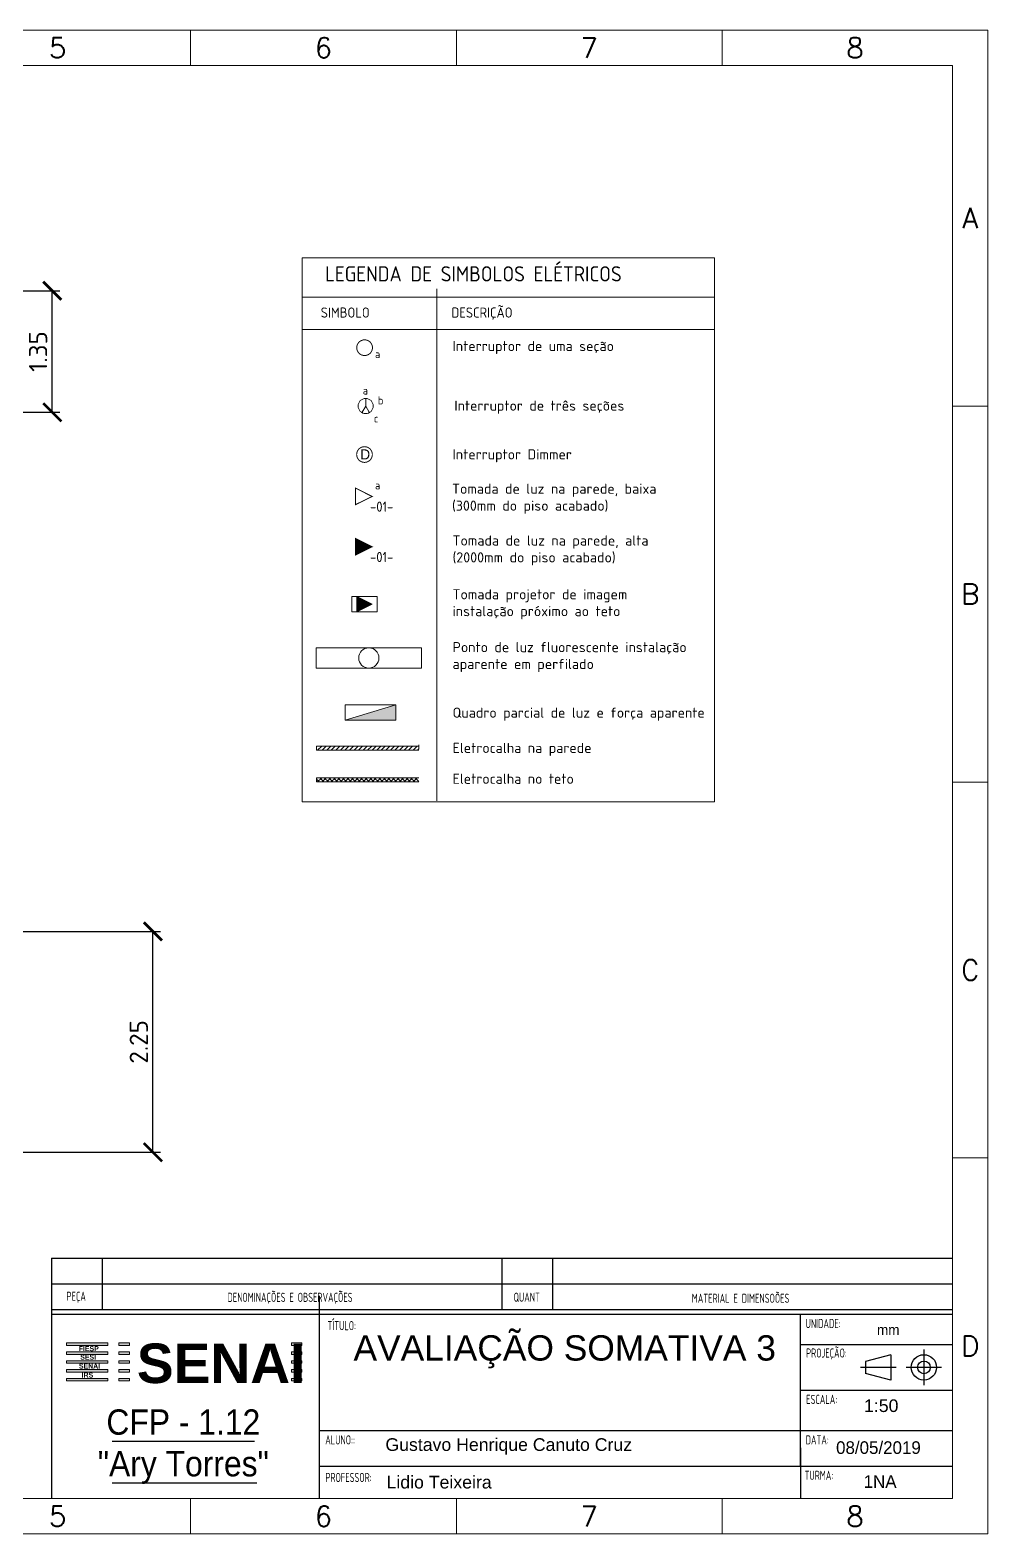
# Model space of a CAD drawing. Header units: metres. Extents: x 27.1 to 72, y 1.1 to 15.9.
# Drawn here: x 62.56 to 72.02, y 1.07 to 15.92 of the extents above; entities that cross this region are included whole.
import ezdxf
from ezdxf.enums import TextEntityAlignment as Align

# ---------------------------------------------------------------- set-up
doc = ezdxf.new("R2010")
doc.units = ezdxf.units.M
doc.header["$LTSCALE"] = 0.5
doc.header["$PDMODE"] = 34
doc.linetypes.add('CENTER', pattern=[2.71, 2.2, -0.22, 0.07, -0.22])
for name, color, linetype in [('018', 4, 'Continuous'), ('025', 3, 'Continuous'), ('050', 7, 'Continuous'), ('LCENTRO', 1, 'CENTER')]:
    doc.layers.add(name, color=color, linetype=linetype)
for name, color, linetype, lineweight in [('018_Cotas', 1, 'Continuous', 18), ('018_Simbologia', 3, 'Continuous', 18), ('Cota', 3, 'Continuous', 13), ('Legenda', 1, 'Continuous', 18), ('Texto', 40, 'Continuous', 18)]:
    doc.layers.add(name, color=color, linetype=linetype, lineweight=lineweight)
doc.styles.add('ARIAL-VARIAVEL', font='arial.ttf', dxfattribs={"height": 10})
doc.styles.add('DT', font='isocpeur.ttf')
doc.styles.add('ISO-CP--18', font='isocp.shx', dxfattribs={"width": 0.75, "height": 1.8})
doc.styles.add('N_CIRCUITO', font='isocp.shx', dxfattribs={"height": 0.125})
doc.styles.add('ROMANS', font='romans', dxfattribs={"height": 2.5})
doc.dimstyles.new('DTA', dxfattribs={"dimscale": 0, "dimtxt": 0.18, "dimasz": 0.18, "dimexe": 0.075, "dimexo": 0.075, "dimgap": 0.05, "dimtad": 1, "dimzin": 1, "dimdsep": 46, "dimtxsty": 'DT', "dimblk": 'ARCHTICK', "dimcen": 0, "dimadec": 0, "dimazin": 0, "dimtm": 1e-09, "dimtfac": 0.7, "dimtmove": 0, "dimatfit": 3, "dimldrblk": 'ARCHTICK', "dimfxl": 1, "dimtolj": 1, "dimarcsym": 0})

# ---------------------------------------------------------------- blocks, each defined once
blk = doc.blocks.new('_ArchTick')
at = {"color": 0, "linetype": 'ByBlock', "const_width": 0.15}
blk.add_lwpolyline([(-0.5, -0.5), (0.5, 0.5)], dxfattribs=at)
blk = doc.blocks.new('*D23')
at = {"layer": '018_Cotas', "color": 0, "lineweight": -2, "transparency": 16777216}
for p, q in [((62.416, 7.018), (63.851, 7.018)), ((63.776, 4.837), (63.776, 7.018)), ((62.401, 4.837), (63.851, 4.837))]:
    blk.add_line(p, q, dxfattribs=at)
at = {"layer": 'Defpoints', "color": 0, "transparency": 16777216}
for p in [(62.341, 7.018), (63.776, 7.018), (62.326, 4.837)]:
    blk.add_point(p, dxfattribs=at)
at = {"layer": '018_Cotas', "color": 0, "lineweight": -2, "transparency": 16777216, "xscale": 0.18, "yscale": 0.18, "zscale": 0.18}
for p, rotation in [((63.776, 7.018), 90), ((63.776, 4.837), 270)]:
    blk.add_blockref('_ArchTick', p, dxfattribs=dict(at, rotation=rotation))
at = {"layer": '018_Cotas', "color": 0, "transparency": 16777216, "insert": (63.636, 5.927), "char_height": 0.18, "attachment_point": 5, "rotation": 90, "style": 'DT'}
blk.add_mtext('\\A1;2.25', dxfattribs=at)
blk = doc.blocks.new('*D27')
at = {"layer": '018_Cotas', "color": 0, "lineweight": -2, "transparency": 16777216}
for p, q in [((60.498, 13.344), (62.857, 13.344)), ((62.782, 12.144), (62.782, 13.344)), ((60.498, 12.144), (62.857, 12.144))]:
    blk.add_line(p, q, dxfattribs=at)
at = {"layer": 'Defpoints', "color": 0, "transparency": 16777216}
for p in [(60.423, 13.344), (62.782, 13.344), (60.423, 12.144)]:
    blk.add_point(p, dxfattribs=at)
at = {"layer": '018_Cotas', "color": 0, "lineweight": -2, "transparency": 16777216, "xscale": 0.18, "yscale": 0.18, "zscale": 0.18}
for p, rotation in [((62.782, 13.344), 90), ((62.782, 12.144), 270)]:
    blk.add_blockref('_ArchTick', p, dxfattribs=dict(at, rotation=rotation))
at = {"layer": '018_Cotas', "color": 0, "transparency": 16777216, "insert": (62.642, 12.744), "char_height": 0.18, "attachment_point": 5, "rotation": 90, "style": 'DT'}
blk.add_mtext('\\A1;1.35', dxfattribs=at)

msp = doc.modelspace()

# ---------------------------------------------------------------- hatches: boundary and pattern name
at = {"layer": '018_Simbologia'}
h = msp.add_hatch(color=256, dxfattribs=at)
h.dxf.hatch_style = 1
h.paths.add_polyline_path([(65.776, 10.734), (65.941, 10.816), (65.776, 10.899)])
h = msp.add_hatch(color=256, dxfattribs=at)
h.dxf.hatch_style = 1
h.paths.add_polyline_path([(65.94, 10.249), (65.79, 10.324), (65.79, 10.174)])
h = msp.add_hatch(color=256, dxfattribs=at)
h.dxf.hatch_style = 1
h.paths.add_polyline_path([(65.675, 9.104), (66.175, 9.104), (66.175, 9.254)])
h = msp.add_hatch(dxfattribs=at)
h.set_pattern_fill('ANSI31', color=256, scale=0.01)
h.set_pattern_definition([(45, (47.180743, 4.595373), (-0.02245064, 0.02245064), [])])
h.paths.add_polyline_path([(66.402, 8.848), (65.392, 8.848), (65.392, 8.808), (66.402, 8.808)])
h = msp.add_hatch(dxfattribs=at)
h.set_pattern_fill('ANSI37', color=256, scale=0.01)
h.set_pattern_definition([(45, (47.180743, 4.595373), (-0.02245064, 0.02245064), []), (135, (47.180743, 4.595373), (-0.02245064, -0.02245064), [])])
h.paths.add_polyline_path([(66.402, 8.534), (65.392, 8.534), (65.392, 8.494), (66.402, 8.494)])
at = {"layer": 'Cota'}
h = msp.add_hatch(color=7, dxfattribs=at)
h.paths.add_polyline_path([(63.33, 2.954), (62.922, 2.954), (62.922, 2.929), (63.33, 2.929)])
h.paths.add_polyline_path([(63.33, 2.866), (62.922, 2.866), (62.922, 2.841), (63.33, 2.841)])
h.paths.add_polyline_path([(63.33, 2.779), (62.922, 2.779), (62.922, 2.754), (63.33, 2.754)])
h.paths.add_polyline_path([(63.33, 2.691), (62.922, 2.691), (62.922, 2.666), (63.33, 2.666)])
h.paths.add_polyline_path([(63.33, 2.604), (62.922, 2.604), (62.922, 2.579), (63.33, 2.579)])
h = msp.add_hatch(color=7, dxfattribs=at)
h.paths.add_polyline_path([(63.545, 2.929), (63.545, 2.954), (63.44, 2.954), (63.44, 2.929)])
h.paths.add_polyline_path([(63.545, 2.841), (63.545, 2.866), (63.44, 2.866), (63.44, 2.841)])
h.paths.add_polyline_path([(63.545, 2.754), (63.545, 2.779), (63.44, 2.779), (63.44, 2.754)])
h.paths.add_polyline_path([(63.545, 2.666), (63.545, 2.691), (63.44, 2.691), (63.44, 2.666)])
h.paths.add_polyline_path([(63.545, 2.579), (63.545, 2.604), (63.44, 2.604), (63.44, 2.579)])
h.paths.add_polyline_path([(65.143, 2.954), (65.143, 2.929), (65.248, 2.929), (65.248, 2.954)])
h.paths.add_polyline_path([(65.143, 2.866), (65.143, 2.841), (65.248, 2.841), (65.248, 2.866)])
h.paths.add_polyline_path([(65.143, 2.779), (65.143, 2.754), (65.248, 2.754), (65.248, 2.779)])
h.paths.add_polyline_path([(65.143, 2.691), (65.143, 2.666), (65.248, 2.666), (65.248, 2.691)])
h.paths.add_polyline_path([(65.143, 2.604), (65.143, 2.579), (65.248, 2.579), (65.248, 2.604)])

# ---------------------------------------------------------------- linework, layer by layer
at = {"color": 7}
for p, q in [((63.372, 1.985), (64.779, 1.985)), ((63.375, 1.574), (64.803, 1.574))]:
    msp.add_line(p, q, dxfattribs=at)
at = {"layer": '018_Simbologia'}
for p, q in [((65.251, 13.363), (65.251, 8.298)), ((65.251, 13.281), (69.322, 13.281)), ((66.58, 13.363), (66.58, 8.306)), ((69.322, 13.363), (69.322, 8.298)), ((65.251, 12.962), (69.322, 12.962)), ((65.877, 12.206), (65.843, 12.146)), ((65.877, 12.281), (65.877, 12.206)), ((65.913, 12.145), (65.877, 12.206)), ((65.74, 10.174), (65.74, 10.324)), ((65.79, 10.174), (65.79, 10.324)), ((65.94, 10.249), (65.79, 10.324)), ((65.94, 10.249), (65.79, 10.174)), ((65.99, 10.174), (65.74, 10.174)), ((66.175, 9.254), (65.675, 9.254)), ((65.675, 9.254), (65.675, 9.104)), ((65.675, 9.104), (66.175, 9.254)), ((66.175, 9.104), (66.175, 9.254)), ((65.675, 9.104), (66.175, 9.104)), ((66.402, 8.861), (66.402, 8.821)), ((65.251, 8.298), (69.322, 8.298))]:
    msp.add_line(p, q, dxfattribs=at)
for points in [[(69.322, 13.668), (65.251, 13.668), (65.251, 13.281), (69.322, 13.281)], [(65.99, 10.324), (65.74, 10.324), (65.74, 10.324), (65.99, 10.324)], [(65.99, 10.324), (65.99, 10.324), (65.99, 10.174), (65.99, 10.174)], [(65.388, 9.618), (66.428, 9.618), (66.428, 9.818), (65.388, 9.818)]]:
    msp.add_lwpolyline(points, close=True, dxfattribs=at)
at = {"layer": '018_Simbologia', "const_width": 0.0095}
for points in [[(65.789, 12.782, 1), (65.944, 12.782, 1)], [(65.788, 11.727, 1), (65.943, 11.727, 1)]]:
    msp.add_lwpolyline(points, format="xyb", close=True, dxfattribs=at)
at = {"layer": '018_Simbologia', "const_width": 0.01}
for points in [[(65.776, 11.396), (65.776, 11.231), (65.941, 11.313)], [(65.776, 10.899), (65.776, 10.734), (65.941, 10.816)]]:
    msp.add_lwpolyline(points, close=True, dxfattribs=at)
at = {"layer": '018_Simbologia'}
for points in [[(66.402, 8.848), (65.392, 8.848), (65.392, 8.808), (66.402, 8.808)], [(66.402, 8.534), (65.392, 8.534), (65.392, 8.494), (66.402, 8.494)]]:
    msp.add_lwpolyline(points, dxfattribs=at)
for centre, radius in [((65.877, 12.206), 0.075), ((65.908, 9.718), 0.1)]:
    msp.add_circle(centre, radius, dxfattribs=at)
at = {"layer": '025', "color": 7}
for p, q in [((65.422, 1.418), (65.422, 3.418)), ((70.173, 1.738), (70.173, 3.238)), ((70.173, 2.938), (71.673, 2.938)), ((70.173, 2.488), (71.673, 2.488)), ((65.422, 2.088), (71.673, 2.088)), ((70.173, 1.918), (70.173, 1.418)), ((65.422, 1.738), (70.173, 1.738)), ((70.173, 1.738), (71.673, 1.738))]:
    msp.add_line(p, q, dxfattribs=at)
at = {"layer": '050', "color": 7}
for p, q in [((62.773, 3.792), (71.673, 3.792)), ((63.273, 3.792), (63.273, 3.283)), ((67.223, 3.792), (67.223, 3.283)), ((67.723, 3.792), (67.723, 3.283)), ((62.773, 3.538), (71.673, 3.538)), ((62.773, 3.283), (71.673, 3.283)), ((62.773, 3.238), (71.673, 3.238)), ((71.065, 2.838), (70.815, 2.77)), ((71.065, 2.588), (70.815, 2.653))]:
    msp.add_line(p, q, dxfattribs=at)
at = {"layer": '050'}
msp.add_line((62.773, 3.792), (62.773, 1.418), dxfattribs=at)
at = {"layer": '050', "color": 7}
for points in [[(71.065, 2.838), (71.065, 2.588)], [(70.815, 2.77), (70.815, 2.653)]]:
    msp.add_lwpolyline(points, dxfattribs=at)
for radius in [0.125, 0.0625]:
    msp.add_circle((71.39, 2.713), radius, dxfattribs=at)
at = {"layer": 'Cota', "color": 7}
for p, q in [((62.922, 2.929), (62.922, 2.954)), ((62.922, 2.954), (63.33, 2.954)), ((63.33, 2.929), (62.922, 2.929)), ((62.922, 2.866), (63.33, 2.866)), ((62.922, 2.841), (62.922, 2.866)), ((63.33, 2.841), (62.922, 2.841)), ((63.33, 2.954), (63.33, 2.929)), ((63.33, 2.866), (63.33, 2.841)), ((62.922, 2.779), (63.33, 2.779)), ((62.922, 2.754), (62.922, 2.779)), ((63.33, 2.754), (62.922, 2.754)), ((62.922, 2.691), (63.33, 2.691)), ((62.922, 2.666), (62.922, 2.691)), ((63.33, 2.779), (63.33, 2.754)), ((63.33, 2.691), (63.33, 2.666)), ((63.33, 2.666), (62.922, 2.666)), ((62.922, 2.604), (63.33, 2.604)), ((62.922, 2.579), (62.922, 2.604)), ((63.33, 2.579), (62.922, 2.579)), ((63.33, 2.604), (63.33, 2.579))]:
    msp.add_line(p, q, dxfattribs=at)
for points in [[(51.023, 1.068), (72.023, 1.068), (72.023, 15.918), (51.023, 15.918)], [(63.44, 2.954), (63.545, 2.954), (63.545, 2.929), (63.44, 2.929)], [(63.44, 2.866), (63.545, 2.866), (63.545, 2.841), (63.44, 2.841)], [(65.143, 2.954), (65.248, 2.954), (65.248, 2.929), (65.143, 2.929)], [(65.143, 2.866), (65.248, 2.866), (65.248, 2.841), (65.143, 2.841)], [(63.44, 2.779), (63.545, 2.779), (63.545, 2.754), (63.44, 2.754)], [(63.44, 2.691), (63.545, 2.691), (63.545, 2.666), (63.44, 2.666)], [(65.143, 2.779), (65.248, 2.779), (65.248, 2.754), (65.143, 2.754)], [(65.143, 2.691), (65.248, 2.691), (65.248, 2.666), (65.143, 2.666)], [(63.44, 2.604), (63.545, 2.604), (63.545, 2.579), (63.44, 2.579)], [(65.143, 2.604), (65.248, 2.604), (65.248, 2.579), (65.143, 2.579)]]:
    msp.add_lwpolyline(points, close=True, dxfattribs=at)
at = {"layer": 'LCENTRO', "color": 7}
for p, q in [((71.39, 2.888), (71.39, 2.538)), ((71.115, 2.713), (70.765, 2.713)), ((71.565, 2.713), (71.215, 2.713))]:
    msp.add_line(p, q, dxfattribs=at)
at = {"layer": 'Legenda', "color": 7}
for p, q in [((66.773, 15.568), (66.773, 15.918)), ((69.398, 15.568), (69.398, 15.918)), ((71.673, 15.568), (52.273, 15.568)), ((71.673, 1.418), (71.673, 15.568)), ((71.673, 12.206), (72.023, 12.206)), ((71.673, 8.493), (72.023, 8.493)), ((71.673, 4.781), (72.023, 4.781)), ((71.673, 2.838), (71.673, 2.538)), ((52.273, 1.418), (71.673, 1.418)), ((62.773, 1.418), (71.673, 1.418)), ((66.773, 1.068), (66.773, 1.418)), ((69.398, 1.068), (69.398, 1.418))]:
    msp.add_line(p, q, dxfattribs=at)
at = {"layer": 'Texto', "color": 7}
for p, q in [((64.148, 15.918), (64.148, 15.568)), ((64.148, 1.418), (64.148, 1.068))]:
    msp.add_line(p, q, dxfattribs=at)

# ---------------------------------------------------------------- texts
at = {"layer": '018', "color": 7, "style": 'ISO-CP--18', "width": 0.75}
for s, p in [('PEÇA', (63.018, 3.406)), ('DENOMINAÇÕES E OBSERVAÇÕES', (65.13, 3.406)), ('QUANT', (67.468, 3.406)), ('MATERIAL E DIMENSOÕES', (69.58, 3.406)), ('TÍTULO:', (65.641, 3.14)), ('UNIDADE:', (70.395, 3.146)), ('PROJEÇÃO:', (70.428, 2.856)), ('ESCALA:', (70.381, 2.397)), ('ALUNO::', (65.625, 1.997)), ('DATA:', (70.337, 1.997)), ('PROFESSOR:', (65.708, 1.626)), ('TURMA:', (70.354, 1.647))]:
    msp.add_text(s, height=0.09, dxfattribs=at).set_placement(p, align=Align.MIDDLE)
at = {"layer": '018_Simbologia', "style": 'N_CIRCUITO'}
for s, height, p in [('LEGENDA DE SIMBOLOS ELÉTRICOS', 0.15, (66.941, 13.511)), ('SIMBOLO', 0.1, (65.675, 13.129)), ('DESCRIÇÃO', 0.1, (67.026, 13.129)), ('a', 0.08, (65.995, 12.719)), ('a', 0.08, (65.874, 12.359)), ('b', 0.08, (66.025, 12.261)), ('c', 0.08, (65.979, 12.083)), ('a', 0.08, (65.995, 11.423)), ('-01-', 0.1, (66.035, 11.212)), ('-01-', 0.1, (66.035, 10.715))]:
    msp.add_text(s, height=height, dxfattribs=at).set_placement(p, align=Align.MIDDLE_CENTER)
at = {"layer": '018_Simbologia'}
msp.add_text('D', height=0.1, dxfattribs=at).set_placement((65.873, 11.728), align=Align.MIDDLE_CENTER)
at = {"layer": '018_Simbologia', "char_height": 0.1, "attachment_point": 1, "style": 'DT'}
for s, width, insert in [('Interruptor de uma seção', 2.47495, (66.735, 12.848)), ('Interruptor de três seções', 2.47495, (66.753, 12.26)), ('Interruptor Dimmer', 2.47495, (66.735, 11.779)), ('Tomada de luz na parede, baixa (300mm do piso acabado)', 2.47495, (66.73, 11.439)), ('Tomada de luz na parede, alta\\P(2000mm do piso acabado)', 2.47495, (66.735, 10.928)), ('Tomada projetor de imagem\\Pinstalação próximo ao teto', 2.47495, (66.735, 10.397)), ('Ponto de luz fluorescente instalação\\Paparente em perfilado', 2.47495, (66.735, 9.875)), ('Quadro parcial de luz e força aparente ', 2.47495, (66.735, 9.228)), ('Eletrocalha na parede ', 2.44989, (66.735, 8.88)), ('Eletrocalha no teto ', 2.47495, (66.735, 8.575))]:
    msp.add_mtext_dynamic_manual_height_columns(s, width=width, gutter_width=0.9, heights=[0], dxfattribs=dict(at, insert=insert))
at = {"layer": '025', "color": 7, "style": 'ARIAL-VARIAVEL', "width": 0.9}
for s, p in [('CFP - 1.12', (64.076, 2.298)), ('"Ary Torres"', (64.076, 1.887))]:
    msp.add_text(s, height=0.25, dxfattribs=at).set_placement(p, align=Align.TOP_CENTER)
at = {"layer": 'Cota', "color": 7, "insert": (71.038, 3.084), "char_height": 0.1, "attachment_point": 5}
msp.add_mtext('mm', dxfattribs=at)
at = {"layer": 'Cota', "color": 7, "char_height": 0.05, "width": 0.64874, "attachment_point": 1}
for s, insert in [('{\\fTechnicBold|b1|i0|c2|p2;FIESP}', (63.043, 2.923)), ('{\\fTechnicBold|b1|i0|c2|p2;SESI}', (63.058, 2.839)), ('{\\fTechnicBold|b1|i0|c2|p2;SENAI}', (63.045, 2.751)), ('{\\fTechnicBold|b1|i0|c2|p2;IRS}', (63.072, 2.662))]:
    msp.add_mtext(s, dxfattribs=dict(at, insert=insert))
at = {"layer": 'Cota', "color": 7, "insert": (63.617, 2.948), "char_height": 0.39, "attachment_point": 1}
msp.add_mtext_dynamic_manual_height_columns('{\\fArial|b1|i0|c0|p34;SENAI}', width=2.84575, gutter_width=0.625, heights=[0], dxfattribs=at)
at = {"layer": 'Legenda', "color": 7, "style": 'ROMANS'}
for s, p in [('6', (65.46, 15.743)), ('7', (68.085, 15.743)), ('8', (70.71, 15.743)), ('A', (71.848, 14.062)), ('B', (71.848, 10.349)), ('C', (71.848, 6.637)), ('D', (71.848, 2.924)), ('6', (65.46, 1.243)), ('7', (68.085, 1.243)), ('8', (70.71, 1.243))]:
    msp.add_text(s, height=0.2, dxfattribs=at).set_placement(p, align=Align.MIDDLE_CENTER)
at = {"layer": 'Texto', "color": 7, "style": 'ROMANS'}
for p in [(62.835, 15.743), (62.835, 1.243)]:
    msp.add_text('5', height=0.2, dxfattribs=at).set_placement(p, align=Align.MIDDLE_CENTER)
at = {"layer": 'Texto', "attachment_point": 1}
for s, width, insert, char_height in [('\\pxqc;{\\fArial|b0|i0|c0|p34;AVALIAÇÃO SOMATIVA 3}', 4.53188, (65.577, 3.03), 0.25), ('{\\fArial|b0|i0|c0|p34;1:50}', 0.37127, (70.799, 2.397), 0.125), ('{\\fArial|b0|i0|c0|p34;Gustavo Henrique Canuto Cruz}', 4.08969, (66.072, 2.013), 0.125), ('08/05/2019', 0.32777, (70.523, 1.983), 0.125), ('\\pxql;{\\fArial|b0|i0|c0|p34;Lidio Teixeira}', 4.08969, (66.083, 1.642), 0.125), ('1NA', 0.32777, (70.795, 1.648), 0.125)]:
    msp.add_mtext_dynamic_manual_height_columns(s, width=width, gutter_width=0.625, heights=[0], dxfattribs=dict(at, insert=insert, char_height=char_height))

# ---------------------------------------------------------------- dimensions: what is measured, and where the dimension line sits
at = {"layer": '018_Cotas'}
for base, p1, p2, text, picture, middle in [((62.782, 13.344), (60.423, 12.144), (60.423, 13.344), '1.35', '*D27', (62.642, 12.744)), ((63.776, 7.018), (62.326, 4.837), (62.341, 7.018), '2.25', '*D23', (63.636, 5.927))]:
    dim = msp.add_linear_dim(base=base, p1=p1, p2=p2, angle=90, text=text, dimstyle='DTA', override={"dimscale": 1}, dxfattribs=at)
    dim.commit()
    dim.dimension.update_dxf_attribs({"geometry": picture, "text_midpoint": middle})

doc.saveas('drawing.dxf')
